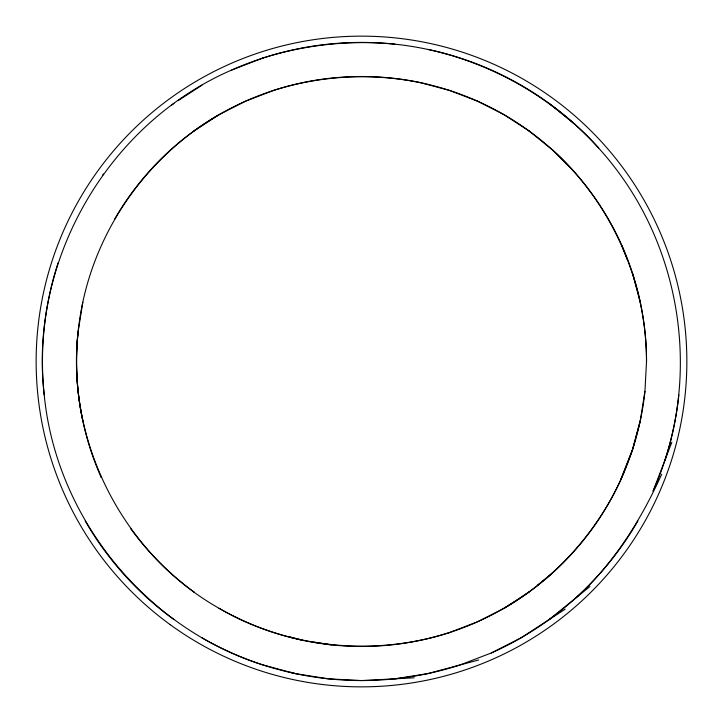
<?xml version="1.0" encoding="UTF-8"?>
<svg xmlns="http://www.w3.org/2000/svg" width="723" height="723" viewBox="0 0 723 723"><rect width="100%" height="100%" fill="white"/><g stroke="black" fill="none" stroke-linecap="round" stroke-linejoin="round"><path stroke-width="1.08" d="M664.979 460.108L664.988 460.081C696.312 364.5 678.996 255.156 619.665 173.936C567.175 101.672 483.714 53.484 394.885 44.166L394.857 44.157C350.474 39.864 305.449 44.591 262.937 58.03L262.901 58.039M646.525 361.355L644.961 391.143L640.307 420.623L632.742 448.911M78.129 331.622L78.111 331.703C65.73 441.157 123.199 553.963 219.024 608.278L219.141 608.332M82.784 302.259L82.811 302.142C99.385 224.157 149.968 154.568 219.015 114.704L245.621 101.139L273.475 90.456M394.885 44.166A319.069 319.069 0 0 0 231.758 70.004C107.926 123.461 28.595 260.867 44.211 394.839C56.123 517.587 145.323 627.754 262.91 664.925L295.201 673.583L328.152 678.807L361.536 680.56L414.107 677.803M620.461 480.18L632.571 449.552L640.289 420.732M622.223 476.502L632.589 449.462M671.848 442.223L653.023 491.26A319.069 319.069 0 0 0 678.861 394.839M621.879 477.397C597.379 531.848 555.743 578.138 504.148 608.206L503.985 608.287M575.038 598.599C613.267 564.491 640.714 520.551 661.708 474.207M102.693 175.038L103.38 173.963M171.478 105.386L173.963 103.371M537.614 585.097L552.191 573.285M549.082 619.62L589.941 586.534M178.174 100.642L202.006 85.16M219.051 114.686L193.999 130.953M529.046 592.038L504.03 608.287L477.406 621.834C395.454 658.581 296.71 653.402 219.051 608.287A284.979 284.979 0 0 0 449.598 632.517L448.811 632.733M565.169 609.173L521.075 637.803L491.315 652.968L460.117 664.943A319.069 319.069 0 0 1 202.006 637.803L202.006 637.813M231.721 70.014L262.937 58.03M449.941 632.39L477.406 621.834A284.979 284.979 0 0 0 644.952 391.27M491.279 652.986L491.315 652.968A319.069 319.069 0 0 0 637.858 521.021M273.439 90.465C320.895 75.346 372.011 72.662 420.786 82.729L449.634 90.465L477.514 101.175M394.894 678.807L427.871 673.583L478.698 659.963M313.818 642.069L331.712 644.907M289.426 636.791L302.25 640.244M290.384 672.291L295.165 673.574M477.451 101.139L504.03 114.686L529.137 131.008M549.064 103.344L575.038 124.374M194.008 592.029L194.098 592.083A284.979 284.979 0 0 1 130.98 528.992L131.008 529.028M170.899 573.312L169.245 571.667M529.046 130.935L552.327 149.806C611.559 203.163 646.543 281.762 646.516 361.482A284.979 284.979 0 0 0 170.845 149.706A285.314 285.314 0 0 0 114.704 219.015M552.227 149.706L573.321 170.8M144.564 595.128L148.025 598.59M101.193 477.397L101.211 477.433A284.979 284.979 0 0 1 82.784 302.232L78.12 331.694A284.925 284.925 0 0 0 82.774 420.696L82.784 420.741M621.87 245.576L627.212 259.467M632.562 273.43L640.307 302.241M173.99 619.62A319.069 319.069 0 0 1 85.215 521.021M44.211 394.839A319.069 319.069 0 0 1 58.084 262.883M427.871 49.39A319.069 319.069 0 0 1 598.653 147.989M170.267 624.717A325.35 325.35 0 0 0 685.07 395.508A325.35 325.35 0 0 0 229.164 64.275A325.35 325.35 0 0 0 170.267 624.717"/></g></svg>
